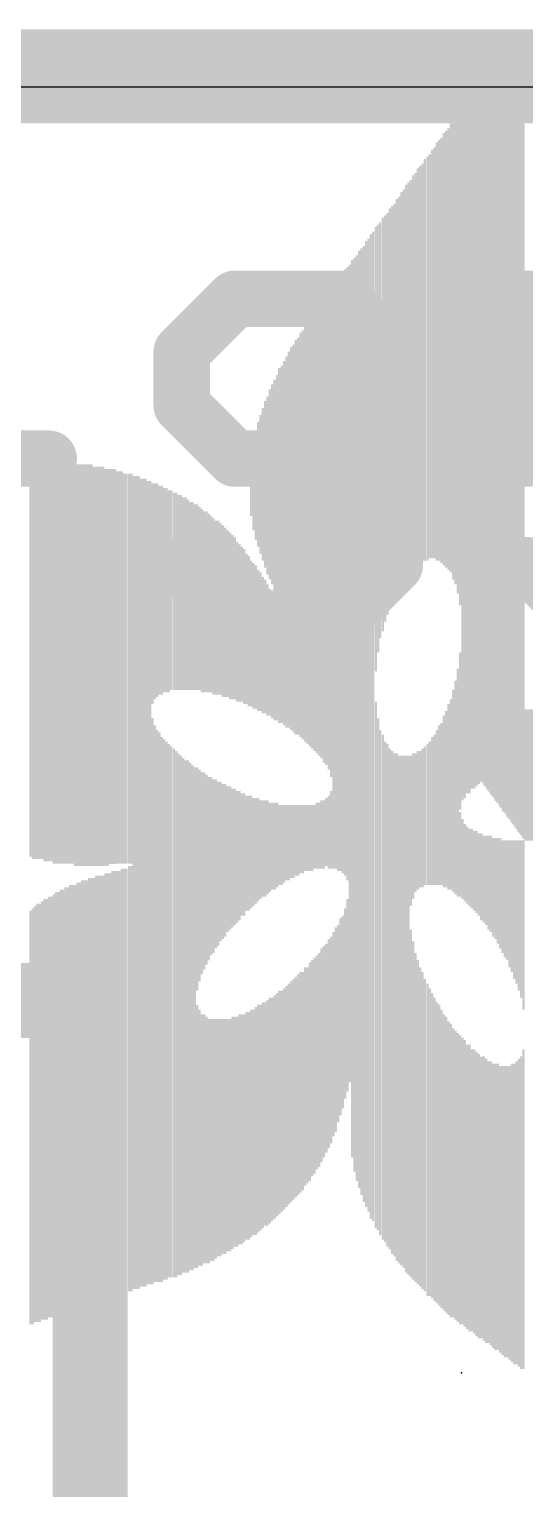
# Model space of a CAD drawing. Extents: x -0.4 to 20.3, y -0.1 to 16.7.
# Drawn here: x 16.329 to 17.669, y 12.722 to 16.667 of the extents above; entities that cross this region are included whole.
import ezdxf

# ---------------------------------------------------------------- set-up
doc = ezdxf.new("R2010")
doc.units = 0
for name, color, linetype in [('1', 12, 'CONTINUOUS'), ('16', 132, 'CONTINUOUS'), ('20', 53, 'CONTINUOUS'), ('21', 40, 'CONTINUOUS'), ('22', 6, 'CONTINUOUS'), ('23', 40, 'CONTINUOUS')]:
    doc.layers.add(name, color=color, linetype=linetype)

# ---------------------------------------------------------------- blocks, each defined once
blk = doc.blocks.new('RECT')
blk.add_solid([(-0.5, -0.5), (0.5, -0.5), (-0.5, 0.5), (0.5, 0.5)])

msp = doc.modelspace()

# ---------------------------------------------------------------- linework, layer by layer
at = {"layer": '1', "const_width": 0.254}
msp.add_lwpolyline([(0, 16.54), (20.214, 16.54)], dxfattribs=at)
at = {"layer": '16', "const_width": 0.254}
msp.add_lwpolyline([(0, 16.54), (20.214, 16.54)], dxfattribs=at)
at = {"layer": '20'}
msp.add_line((17.78, 16.51), (2.54, 16.51), dxfattribs=at)
at = {"layer": '21'}
for points, const_width in [([(16.8852, 15.9385), (16.7412, 15.7945)], 0.1524), ([(17.1733, 15.9385), (16.8852, 15.9385)], 0.1524), ([(17.3174, 15.7945), (17.1733, 15.9385)], 0.1524), ([(18.2529, 15.9385), (17.6767, 15.9385)], 0.1524), ([(17.6767, 15.9385), (17.6767, 15.5064)], 0.1524), ([(16.7412, 15.7945), (16.7412, 15.6504)], 0.1524), ([(17.3174, 15.2183), (17.3174, 15.7945)], 0.1524), ([(16.7412, 15.6504), (16.8852, 15.5064)], 0.1524), ([(17.6767, 15.5064), (17.9648, 15.6504)], 0.1524), ([(15.8056, 15.5064), (16.3819, 15.5064)], 0.1524), ([(16.8852, 15.5064), (17.3174, 15.5064)], 0.1524), ([(16.7412, 15.2183), (16.8852, 15.0742)], 0.1524), ([(17.1733, 15.0742), (17.3174, 15.2183)], 0.1524), ([(17.8207, 15.0742), (17.6767, 15.2183)], 0.1524), ([(16.8852, 15.0742), (17.1733, 15.0742)], 0.1524), ([(14.494, 14.042), (16.494, 14.042)], 0.2032), ([(16.494, 14.042), (16.494, 10.342)], 0.2032)]:
    msp.add_lwpolyline(points, dxfattribs=dict(at, const_width=const_width))
for points, const_width in [([(16.8852, 15.9766, 1), (16.8852, 15.9004)], 0.0762), ([(16.9122, 15.9116, 1), (16.8583, 15.9655)], 0.0762), ([(17.2003, 15.9655, 1), (17.1464, 15.9116)], 0.0762), ([(17.1733, 15.9004, 1), (17.1733, 15.9766)], 0.0762), ([(17.6767, 15.9766, 1), (17.6767, 15.9004)], 0.0762), ([(17.7148, 15.9385, 1), (17.6386, 15.9385)], 0.0762), ([(16.7142, 15.8214, 1), (16.7681, 15.7675)], 0.0762), ([(16.7793, 15.7945, 1), (16.7031, 15.7945)], 0.0762), ([(17.3555, 15.7945, 1), (17.2793, 15.7945)], 0.0762), ([(17.2904, 15.7675, 1), (17.3443, 15.8214)], 0.0762), ([(16.7681, 15.6774, 1), (16.7142, 15.6235)], 0.0762), ([(16.7031, 15.6504, 1), (16.7793, 15.6504)], 0.0762), ([(16.3819, 15.4683, 1), (16.3819, 15.5445)], 0.0762), ([(16.8852, 15.5445, 1), (16.8852, 15.4683)], 0.0762), ([(17.3174, 15.4683, 1), (17.3174, 15.5445)], 0.0762), ([(16.8583, 15.4794, 1), (16.9122, 15.5333)], 0.0762), ([(17.6596, 15.5404, 1), (17.6937, 15.4723)], 0.0762), ([(17.6386, 15.5064, 1), (17.7148, 15.5064)], 0.0762), ([(16.7681, 15.2452, 1), (16.7142, 15.1913)], 0.0762), ([(17.3443, 15.1913, 1), (17.2904, 15.2452)], 0.0762), ([(17.7036, 15.2452, 1), (17.6497, 15.1913)], 0.0762), ([(17.2793, 15.2183, 1), (17.3555, 15.2183)], 0.0762), ([(16.8852, 15.1123, 1), (16.8852, 15.0361)], 0.0762), ([(17.1733, 15.0361, 1), (17.1733, 15.1123)], 0.0762), ([(16.8583, 15.0473, 1), (16.9122, 15.1011)], 0.0762), ([(17.1464, 15.1011, 1), (17.2003, 15.0473)], 0.0762), ([(16.5448, 14.042, 1), (16.4432, 14.042)], 0.1016), ([(16.494, 13.9912, 1), (16.494, 14.0928)], 0.1016)]:
    msp.add_lwpolyline(points, format="xyb", dxfattribs=dict(at, const_width=const_width))
at = {"layer": '23'}
msp.add_point((17.498, 13.036), dxfattribs=at)

# ---------------------------------------------------------------- block references
at = {"layer": '21'}
for p, xscale, yscale in [((17.8752, 14.7924), 0.7124, 0.0038), ((17.8657, 14.8), 0.6858, 0.0038), ((17.8714, 14.7962), 0.6972, 0.0038), ((17.8619, 14.8038), 0.6705, 0.0038), ((17.8581, 14.8077), 0.6477, 0.0039), ((17.8524, 14.8115), 0.6287, 0.0038), ((17.8485, 14.8153), 0.6058, 0.0038), ((17.8409, 14.8191), 0.5754, 0.0038), ((17.8333, 14.8229), 0.5372, 0.0038), ((17.7457, 14.8267), 0.3009, 0.0038), ((17.9018, 14.7581), 0.8039, 0.0038), ((17.9057, 14.7543), 0.8115, 0.0038), ((17.8981, 14.7657), 0.7887, 0.0038), ((17.9, 14.7619), 0.7925, 0.0038), ((17.8885, 14.7772), 0.762, 0.0038), ((17.8923, 14.7734), 0.7696, 0.0038), ((17.8962, 14.7696), 0.7773, 0.0039), ((17.8866, 14.781), 0.7506, 0.0038), ((17.879, 14.7886), 0.7278, 0.0038), ((17.8828, 14.7848), 0.7354, 0.0038), ((17.9171, 14.7353), 0.842, 0.0038), ((17.9076, 14.7505), 0.8153, 0.0038), ((17.9114, 14.7467), 0.823, 0.0038), ((17.9133, 14.7429), 0.8268, 0.0038), ((17.9171, 14.7391), 0.8344, 0.0038), ((17.9209, 14.7315), 0.842, 0.0039), ((17.9228, 14.7276), 0.8458, 0.0038), ((17.9266, 14.7238), 0.8534, 0.0038), ((17.9286, 14.72), 0.8573, 0.0038), ((17.9305, 14.7162), 0.8611, 0.0038), ((17.9343, 14.7124), 0.8611, 0.0038), ((17.9362, 14.7086), 0.8649, 0.0038), ((17.9381, 14.7048), 0.8687, 0.0038), ((17.9438, 14.6972), 0.8725, 0.0038), ((17.9419, 14.701), 0.8687, 0.0038), ((17.9475, 14.6934), 0.8725, 0.0039), ((17.9495, 14.6895), 0.8763, 0.0038), ((17.9533, 14.6857), 0.8763, 0.0038), ((17.9572, 14.6819), 0.8763, 0.0038), ((17.9572, 14.6781), 0.8763, 0.0038), ((17.961, 14.6743), 0.8763, 0.0038), ((17.9648, 14.6705), 0.8763, 0.0038), ((17.9667, 14.6667), 0.8801, 0.0038), ((17.9686, 14.6629), 0.8763, 0.0038), ((17.9724, 14.6591), 0.8763, 0.0038), ((17.9743, 14.6553), 0.8801, 0.0039), ((17.978, 14.6514), 0.8801, 0.0038), ((17.98, 14.6476), 0.8763, 0.0038), ((17.9838, 14.6438), 0.8763, 0.0038), ((17.9856, 14.64), 0.8801, 0.0038), ((17.9876, 14.6362), 0.8763, 0.0038), ((17.9914, 14.6324), 0.8763, 0.0038), ((17.9953, 14.6286), 0.8763, 0.0038), ((17.9953, 14.6248), 0.8763, 0.0038), ((17.9991, 14.621), 0.8763, 0.0038), ((18.0029, 14.6172), 0.8763, 0.0039), ((18.0029, 14.6133), 0.8763, 0.0038), ((18.0067, 14.6095), 0.8763, 0.0038), ((18.1228, 14.6057), 1.1011, 0.0038), ((18.1228, 14.6019), 1.0935, 0.0038), ((18.1228, 14.5981), 1.0935, 0.0038), ((18.1228, 14.5943), 1.0859, 0.0038), ((18.1248, 14.5905), 1.0821, 0.0038), ((18.1248, 14.5867), 1.0745, 0.0038), ((18.1248, 14.5829), 1.0745, 0.0038), ((18.1247, 14.5791), 1.0668, 0.0039), ((18.1267, 14.5752), 1.0629, 0.0038), ((18.1286, 14.5714), 1.0591, 0.0038), ((18.1267, 14.5676), 1.0553, 0.0038), ((18.1286, 14.5638), 1.0515, 0.0038), ((18.1286, 14.56), 1.0439, 0.0038), ((18.1286, 14.5562), 1.0439, 0.0038), ((18.1304, 14.5524), 1.0401, 0.0038), ((18.1304, 14.5486), 1.0325, 0.0038), ((18.1324, 14.5448), 1.0287, 0.0038), ((18.1324, 14.541), 1.0287, 0.0039), ((18.1343, 14.5371), 1.0249, 0.0038), ((18.1343, 14.5333), 1.0173, 0.0038), ((18.1362, 14.5295), 1.0135, 0.0038), ((18.1362, 14.5257), 1.0135, 0.0038), ((18.1381, 14.5219), 1.0096, 0.0038), ((18.1381, 14.5181), 1.002, 0.0038), ((18.14, 14.5143), 0.9982, 0.0038), ((18.14, 14.5105), 0.9982, 0.0038), ((18.1419, 14.5067), 0.9944, 0.0038), ((18.1438, 14.5029), 0.9906, 0.0039), ((18.1419, 14.499), 0.9868, 0.0038), ((18.1438, 14.4952), 0.983, 0.0038), ((18.1457, 14.4914), 0.9792, 0.0038), ((18.1476, 14.4876), 0.9754, 0.0038), ((18.1476, 14.4838), 0.9754, 0.0038), ((18.1495, 14.48), 0.9716, 0.0038), ((18.1514, 14.4762), 0.9678, 0.0038)]:
    msp.add_blockref('RECT', p, dxfattribs=dict(at, xscale=xscale, yscale=yscale))
at = {"layer": '22', "rotation": 90}
for p, xscale, yscale in [((17.5641, 15.567), 1.8542, 0.0064), ((17.5705, 15.567), 1.8542, 0.0063), ((17.5768, 15.5702), 1.8478, 0.0064), ((17.5831, 15.5702), 1.8478, 0.0063), ((17.5895, 15.5734), 1.8415, 0.0064), ((17.5959, 15.5734), 1.8415, 0.0063), ((17.6022, 15.5766), 1.8351, 0.0064), ((17.6086, 15.5766), 1.8351, 0.0063), ((17.6149, 15.5797), 1.8288, 0.0064), ((17.6212, 15.5797), 1.8288, 0.0063), ((17.6276, 15.5829), 1.8224, 0.0064), ((17.634, 15.5829), 1.8224, 0.0063), ((17.5006, 15.5163), 1.8669, 0.0064), ((17.5069, 15.5226), 1.8669, 0.0063), ((17.5133, 15.5321), 1.8606, 0.0064), ((17.5197, 15.5353), 1.8669, 0.0063), ((17.526, 15.5448), 1.8606, 0.0064), ((17.5324, 15.5448), 1.8606, 0.0063), ((17.5387, 15.5512), 1.8605, 0.0064), ((17.545, 15.5543), 1.8542, 0.0063), ((17.5514, 15.5607), 1.8542, 0.0064), ((17.5578, 15.5607), 1.8542, 0.0063), ((17.6403, 15.5798), 1.8161, 0.0064), ((17.6467, 15.5798), 1.8161, 0.0063), ((17.653, 15.5829), 1.8098, 0.0064), ((17.6593, 15.5797), 1.8034, 0.0063), ((17.6657, 15.5829), 1.797, 0.0064), ((17.4688, 15.8052), 1.2129, 0.0063), ((17.4752, 15.7988), 1.2382, 0.0064), ((17.4816, 15.7957), 1.2573, 0.0063), ((17.4879, 15.7893), 1.2954, 0.0064), ((17.4943, 15.7766), 1.3335, 0.0063), ((17.4435, 15.7988), 1.1494, 0.0063), ((17.4498, 15.802), 1.1684, 0.0064), ((17.4562, 15.802), 1.1811, 0.0063), ((17.4625, 15.802), 1.1938, 0.0064), ((17.4181, 15.7893), 1.1049, 0.0063), ((17.4244, 15.7925), 1.1113, 0.0064), ((17.4307, 15.7957), 1.1303, 0.0063), ((17.4371, 15.7988), 1.1366, 0.0064), ((17.3863, 15.7607), 1.0732, 0.0064), ((17.3926, 15.7671), 1.0731, 0.0063), ((17.399, 15.7734), 1.0858, 0.0064), ((17.4054, 15.7766), 1.0922, 0.0063), ((17.4117, 15.7829), 1.0922, 0.0064), ((17.3545, 15.7258), 1.0541, 0.0063), ((17.3609, 15.7322), 1.0541, 0.0064), ((17.3673, 15.7416), 1.0605, 0.0063), ((17.3736, 15.748), 1.0604, 0.0064), ((17.38, 15.7544), 1.0731, 0.0063), ((17.3292, 15.6877), 1.0541, 0.0063), ((17.3355, 15.6972), 1.0604, 0.0064), ((17.3419, 15.7068), 1.0541, 0.0063), ((17.3482, 15.7163), 1.0605, 0.0064), ((17.3038, 15.6433), 1.0795, 0.0063), ((17.3101, 15.6559), 1.0668, 0.0064), ((17.3164, 15.6654), 1.0605, 0.0063), ((17.3228, 15.6782), 1.0605, 0.0064), ((17.272, 15.5607), 1.1557, 0.0064), ((17.2783, 15.5829), 1.124, 0.0063), ((17.2847, 15.5988), 1.1176, 0.0064), ((17.2911, 15.6147), 1.0985, 0.0063), ((17.2974, 15.6274), 1.0859, 0.0064), ((17.2466, 14.786), 2.6289, 0.0064), ((17.253, 14.7828), 2.6606, 0.0063), ((17.2593, 14.7828), 2.6734, 0.0064), ((17.2657, 15.5321), 1.2002, 0.0063), ((17.2149, 14.8051), 2.5019, 0.0063), ((17.2212, 14.8018), 2.5337, 0.0064), ((17.2276, 14.7955), 2.559, 0.0063), ((17.2339, 14.7892), 2.5845, 0.0064), ((17.2402, 14.7892), 2.6099, 0.0063), ((17.1831, 15.1988), 1.6383, 0.0064), ((17.1895, 15.1956), 1.6573, 0.0063), ((17.1958, 14.9257), 2.2098, 0.0064), ((17.2021, 14.8305), 2.4257, 0.0063), ((17.2085, 14.8146), 2.4701, 0.0064), ((17.1577, 15.1892), 1.5812, 0.0064), ((17.164, 15.1892), 1.5938, 0.0063), ((17.1704, 15.1956), 1.6065, 0.0064), ((17.1768, 15.1956), 1.6193, 0.0063), ((17.1323, 15.3099), 1.2637, 0.0064), ((17.1387, 15.3099), 1.2891, 0.0063), ((17.145, 15.3035), 1.3144, 0.0064), ((17.1514, 15.1829), 1.5685, 0.0063), ((17.1006, 15.3099), 1.1875, 0.0063), ((17.1069, 15.3099), 1.2001, 0.0064), ((17.1133, 15.3099), 1.2129, 0.0063), ((17.1196, 15.3131), 1.2319, 0.0064), ((17.1259, 15.3099), 1.2509, 0.0063), ((17.0752, 15.3035), 1.124, 0.0063), ((17.0815, 15.3035), 1.1366, 0.0064), ((17.0878, 15.3067), 1.1557, 0.0063), ((17.0942, 15.3067), 1.1684, 0.0064), ((17.0497, 15.294), 1.0668, 0.0063), ((17.0561, 15.2972), 1.0731, 0.0064), ((17.0625, 15.3003), 1.0922, 0.0063), ((17.0688, 15.3003), 1.1049, 0.0064), ((17.0244, 15.2813), 1.0033, 0.0063), ((17.0307, 15.2876), 1.016, 0.0064), ((17.0371, 15.2908), 1.035, 0.0063), ((17.0434, 15.2908), 1.0478, 0.0064), ((17.0053, 15.2718), 0.9589, 0.0064), ((17.0116, 15.2749), 0.9652, 0.0063), ((17.018, 15.2781), 0.9842, 0.0064), ((16.9863, 15.4369), 0.5397, 0.0063), ((16.9926, 15.2591), 0.9207, 0.0064), ((16.999, 15.2654), 0.9334, 0.0063), ((16.9672, 15.4369), 0.4509, 0.0064), ((16.9735, 15.4337), 0.4826, 0.0063), ((16.9799, 15.4369), 0.5143, 0.0064), ((16.9545, 15.4369), 0.3747, 0.0064), ((16.9609, 15.4369), 0.4127, 0.0063), ((16.9482, 15.4369), 0.3365, 0.0063), ((16.9354, 15.4305), 0.235, 0.0063), ((16.9418, 15.4337), 0.2921, 0.0064), ((16.3322, 14.967), 1.0731, 0.0064), ((16.3386, 14.9638), 1.0795, 0.0063), ((16.3449, 14.9638), 1.0795, 0.0064), ((16.3513, 14.9638), 1.0795, 0.0063), ((16.3576, 14.9638), 1.0795, 0.0064), ((16.3639, 14.9638), 1.0795, 0.0063), ((16.3703, 14.9606), 1.0858, 0.0064), ((16.3767, 14.9606), 1.0858, 0.0063), ((16.9291, 15.4305), 0.1588, 0.0064), ((16.383, 14.9575), 1.0795, 0.0064), ((16.3894, 14.9575), 1.0795, 0.0063), ((16.3957, 14.9543), 1.0859, 0.0064), ((16.402, 14.9543), 1.0859, 0.0063), ((16.4084, 14.9543), 1.0859, 0.0064), ((16.4148, 14.9543), 1.0859, 0.0063), ((16.4211, 14.9543), 1.0859, 0.0064), ((16.4275, 14.9543), 1.0859, 0.0063), ((16.4338, 14.9543), 1.0859, 0.0064), ((16.4401, 14.9543), 1.0859, 0.0063), ((16.4465, 14.9543), 1.0859, 0.0064), ((16.4529, 14.9479), 1.0858, 0.0063), ((16.4592, 14.9479), 1.0858, 0.0064), ((16.4656, 14.9479), 1.0858, 0.0063), ((16.4719, 14.9479), 1.0858, 0.0064), ((16.4782, 14.9479), 1.0858, 0.0063), ((16.4846, 14.9479), 1.0858, 0.0064), ((16.491, 14.9479), 1.0858, 0.0063), ((16.4973, 14.9479), 1.0858, 0.0064), ((16.5037, 14.9448), 1.0795, 0.0063), ((16.51, 14.9448), 1.0795, 0.0064), ((16.5163, 14.9448), 1.0795, 0.0063), ((16.5227, 14.9448), 1.0795, 0.0064), ((16.5291, 14.9448), 1.0795, 0.0063), ((16.5354, 14.9416), 1.0731, 0.0064), ((16.5418, 14.9416), 1.0731, 0.0063), ((16.5481, 14.9447), 1.0668, 0.0064), ((16.5544, 14.9447), 1.0668, 0.0063), ((16.5608, 14.9447), 1.0668, 0.0064), ((16.5672, 14.9416), 1.0605, 0.0063), ((16.5735, 14.9416), 1.0605, 0.0064), ((16.5799, 14.9416), 1.0605, 0.0063), ((16.5862, 14.9384), 1.0541, 0.0064), ((16.5925, 14.9384), 1.0541, 0.0063), ((16.5989, 14.9384), 1.0541, 0.0064), ((16.6053, 14.9384), 1.0541, 0.0063), ((16.6116, 14.3605), 2.1971, 0.0064), ((16.618, 14.3605), 2.1971, 0.0063), ((16.6243, 14.3605), 2.1971, 0.0064), ((16.6306, 14.3605), 2.1844, 0.0063), ((16.637, 14.3605), 2.1844, 0.0064), ((16.6434, 14.3605), 2.1844, 0.0063), ((16.6497, 14.3605), 2.1717, 0.0064), ((16.6561, 14.3605), 2.1717, 0.0063), ((16.6624, 15.1416), 0.5969, 0.0064), ((16.6687, 15.1479), 0.5842, 0.0063), ((16.6751, 15.1511), 0.5778, 0.0064), ((16.6815, 15.1511), 0.5652, 0.0063), ((16.6878, 15.1511), 0.5652, 0.0064), ((16.6942, 15.1511), 0.5524, 0.0063), ((16.7005, 15.1511), 0.5524, 0.0064), ((16.7068, 15.148), 0.5461, 0.0063), ((16.7132, 15.1511), 0.5398, 0.0064), ((16.7196, 15.1479), 0.5334, 0.0063), ((16.7259, 15.1479), 0.5334, 0.0064), ((16.7323, 15.1448), 0.5271, 0.0063), ((16.7386, 15.1448), 0.5271, 0.0064), ((16.7449, 15.1416), 0.5207, 0.0063), ((16.7513, 15.1416), 0.5207, 0.0064), ((16.7577, 15.1384), 0.5144, 0.0063), ((16.764, 15.1352), 0.508, 0.0064), ((16.7704, 15.1352), 0.508, 0.0063), ((16.7767, 15.1321), 0.5017, 0.0064), ((16.783, 15.1321), 0.5017, 0.0063), ((16.7894, 15.1288), 0.4953, 0.0064), ((16.7958, 15.1226), 0.4953, 0.0063), ((16.8021, 15.1194), 0.4889, 0.0064), ((16.8085, 15.1194), 0.4889, 0.0063), ((16.8148, 15.1162), 0.4826, 0.0064), ((16.8211, 15.113), 0.4762, 0.0063), ((16.8275, 15.1067), 0.4763, 0.0064), ((16.8339, 15.1035), 0.4699, 0.0063), ((16.8402, 15.1035), 0.4699, 0.0064), ((16.8466, 15.1003), 0.4636, 0.0063), ((16.8529, 15.094), 0.4635, 0.0064), ((16.8592, 15.0908), 0.4572, 0.0063), ((16.8656, 15.0876), 0.4508, 0.0064), ((16.872, 15.0813), 0.4509, 0.0063), ((16.8783, 15.0781), 0.4445, 0.0064), ((16.8847, 15.0749), 0.4382, 0.0063), ((16.891, 15.0654), 0.4318, 0.0064), ((16.8973, 15.0622), 0.4254, 0.0063), ((16.9037, 15.0591), 0.4191, 0.0064), ((16.9101, 15.0526), 0.4191, 0.0063), ((16.9164, 15.0463), 0.4064, 0.0064), ((16.9228, 15.04), 0.4064, 0.0063), ((16.9291, 15.0337), 0.3937, 0.0064), ((16.9354, 15.0273), 0.3937, 0.0063), ((16.9418, 15.0241), 0.3874, 0.0064), ((16.9482, 15.0146), 0.381, 0.0063), ((16.9545, 15.0114), 0.3746, 0.0064), ((16.9609, 15.0019), 0.3683, 0.0063), ((16.9672, 14.9987), 0.362, 0.0064), ((16.9735, 14.9892), 0.3556, 0.0063), ((16.9799, 14.9829), 0.3429, 0.0064), ((16.9863, 14.9765), 0.3429, 0.0063), ((17.4943, 14.7701), 0.4254, 0.0063), ((17.4879, 14.6304), 0.616, 0.0064), ((17.4752, 14.6082), 0.5461, 0.0064), ((17.4816, 14.6177), 0.5778, 0.0063), ((17.2657, 14.1383), 1.4224, 0.0063), ((17.4625, 14.5923), 0.5016, 0.0064), ((17.4688, 14.5987), 0.5143, 0.0063), ((16.6624, 14.0399), 1.5303, 0.0064), ((17.272, 14.1128), 1.3843, 0.0064), ((17.4498, 14.5796), 0.4636, 0.0064), ((17.4562, 14.586), 0.4763, 0.0063), ((16.6687, 14.0335), 1.505, 0.0063), ((16.6751, 14.0272), 1.4923, 0.0064), ((16.6815, 14.024), 1.4859, 0.0063), ((16.6878, 14.0176), 1.4732, 0.0064), ((17.2783, 14.0907), 1.3653, 0.0063), ((17.2847, 14.078), 1.3653, 0.0064), ((17.4181, 14.5542), 0.4, 0.0063), ((17.4244, 14.5574), 0.4064, 0.0064), ((17.4307, 14.5638), 0.4191, 0.0063), ((17.4371, 14.5701), 0.4318, 0.0064), ((17.4435, 14.5732), 0.4381, 0.0063), ((16.6942, 14.0177), 1.4605, 0.0063), ((16.7005, 14.0145), 1.4541, 0.0064), ((16.7068, 14.0145), 1.4415, 0.0063), ((16.7132, 14.0113), 1.4351, 0.0064), ((16.7196, 14.0081), 1.4288, 0.0063), ((16.7259, 14.0049), 1.4224, 0.0064), ((17.2911, 14.0653), 1.3525, 0.0063), ((17.2974, 14.0558), 1.3589, 0.0064), ((17.3038, 14.0462), 1.3526, 0.0063), ((17.3101, 14.0366), 1.3589, 0.0064), ((17.38, 14.5288), 0.3746, 0.0063), ((17.3863, 14.532), 0.3683, 0.0064), ((17.3926, 14.5352), 0.3747, 0.0063), ((17.399, 14.5415), 0.3746, 0.0064), ((17.4054, 14.5447), 0.381, 0.0063), ((17.4117, 14.5479), 0.3873, 0.0064), ((16.7323, 14.005), 1.4097, 0.0063), ((16.7386, 14.0018), 1.4033, 0.0064), ((16.7449, 14.0018), 1.3907, 0.0063), ((16.7513, 13.9985), 1.3843, 0.0064), ((16.7577, 13.9985), 1.3843, 0.0063), ((16.764, 13.9986), 1.3716, 0.0064), ((16.7704, 13.9954), 1.3652, 0.0063), ((17.3164, 14.0304), 1.3589, 0.0063), ((17.3228, 14.024), 1.3716, 0.0064), ((17.3292, 14.0176), 1.3716, 0.0063), ((17.3355, 14.0145), 1.3779, 0.0064), ((17.3419, 14.0113), 1.3843, 0.0063), ((17.3482, 14.0049), 1.397, 0.0064), ((17.3545, 14.0018), 1.4033, 0.0063), ((17.3609, 14.5002), 0.4064, 0.0064), ((17.3673, 14.513), 0.3937, 0.0063), ((17.3736, 14.5225), 0.3747, 0.0064), ((16.7767, 13.9954), 1.3526, 0.0064), ((16.783, 14.3701), 0.6033, 0.0063), ((16.7894, 14.3796), 0.5715, 0.0064), ((16.7958, 14.386), 0.5461, 0.0063), ((16.8021, 14.3923), 0.5334, 0.0064), ((16.8085, 14.3955), 0.5143, 0.0063), ((16.8148, 14.3986), 0.4953, 0.0064), ((16.8211, 14.405), 0.4826, 0.0063), ((16.8275, 14.405), 0.4699, 0.0064), ((16.8339, 14.4113), 0.4572, 0.0063), ((16.8402, 14.4114), 0.4445, 0.0064), ((16.8466, 14.4177), 0.4318, 0.0063), ((16.8529, 14.4177), 0.4191, 0.0064), ((16.8592, 14.4209), 0.4127, 0.0063), ((16.8656, 14.4241), 0.3937, 0.0064), ((16.872, 14.4272), 0.3874, 0.0063), ((16.8783, 14.4272), 0.3746, 0.0064), ((16.8847, 14.4304), 0.3683, 0.0063), ((16.891, 14.4304), 0.3556, 0.0064), ((16.8973, 14.4336), 0.3493, 0.0063), ((16.9037, 14.4367), 0.3302, 0.0064), ((16.9101, 14.4367), 0.3302, 0.0063), ((17.145, 14.5034), 0.2096, 0.0064), ((16.9164, 14.4399), 0.3112, 0.0064), ((16.9228, 14.4399), 0.3112, 0.0063), ((16.9291, 14.4431), 0.3048, 0.0064), ((16.9354, 14.4431), 0.2921, 0.0063), ((16.9418, 14.4463), 0.2857, 0.0064), ((16.9482, 14.4494), 0.2794, 0.0063), ((16.9545, 14.4495), 0.2667, 0.0064), ((16.9609, 14.4526), 0.2604, 0.0063), ((16.9672, 14.4526), 0.2604, 0.0064), ((16.9735, 14.4558), 0.254, 0.0063), ((16.9799, 14.4558), 0.2413, 0.0064), ((16.9863, 14.459), 0.2349, 0.0063), ((16.9926, 14.459), 0.2349, 0.0064), ((16.999, 14.4621), 0.2286, 0.0063), ((17.0053, 14.4622), 0.2159, 0.0064), ((17.0116, 14.4622), 0.2159, 0.0063), ((17.018, 14.4653), 0.2096, 0.0064), ((17.0244, 14.4685), 0.2032, 0.0063), ((17.0307, 14.4685), 0.2032, 0.0064), ((17.0371, 14.4717), 0.1969, 0.0063), ((17.0434, 14.4717), 0.1969, 0.0064), ((17.0497, 14.4748), 0.1905, 0.0063), ((17.0561, 14.4748), 0.1905, 0.0064), ((17.0625, 14.478), 0.1842, 0.0063), ((17.0688, 14.478), 0.1842, 0.0064), ((17.0752, 14.4812), 0.1778, 0.0063), ((17.0815, 14.4812), 0.1778, 0.0064), ((17.0878, 14.4812), 0.1778, 0.0063), ((17.0942, 14.4812), 0.1778, 0.0064), ((17.1006, 14.4844), 0.1715, 0.0063), ((17.1069, 14.4875), 0.1778, 0.0064), ((17.1133, 14.4875), 0.1778, 0.0063), ((17.1196, 14.4907), 0.1842, 0.0064), ((17.1259, 14.4907), 0.1842, 0.0063), ((17.1323, 14.4971), 0.1841, 0.0064), ((17.1387, 14.4971), 0.1969, 0.0063), ((17.4943, 14.4367), 0.2286, 0.0063), ((17.5006, 14.4241), 0.2159, 0.0064), ((17.5069, 14.4145), 0.2096, 0.0063), ((17.5133, 14.4082), 0.2095, 0.0064), ((17.5197, 14.4018), 0.2096, 0.0063), ((17.526, 14.3986), 0.2159, 0.0064), ((17.5324, 14.3923), 0.2159, 0.0063), ((17.5387, 14.3891), 0.2222, 0.0064), ((17.545, 14.3828), 0.2223, 0.0063), ((17.5514, 14.3764), 0.235, 0.0064), ((17.5578, 14.3701), 0.2349, 0.0063), ((17.5641, 14.3669), 0.2413, 0.0064), ((17.5705, 14.3605), 0.254, 0.0063), ((17.5768, 14.3574), 0.2603, 0.0064), ((17.5831, 14.3479), 0.2667, 0.0063), ((17.5895, 14.3447), 0.2731, 0.0064), ((17.5959, 14.3383), 0.2858, 0.0063), ((17.6022, 14.332), 0.2985, 0.0064), ((17.6086, 14.3224), 0.3048, 0.0063), ((17.6149, 14.3161), 0.3175, 0.0064), ((17.6212, 14.3129), 0.3238, 0.0063), ((17.6276, 14.3034), 0.3429, 0.0064), ((17.634, 14.297), 0.3556, 0.0063), ((17.6403, 14.2875), 0.3746, 0.0064), ((17.6467, 14.2812), 0.3873, 0.0063), ((17.653, 14.2716), 0.4064, 0.0064), ((17.6593, 14.2621), 0.4254, 0.0063), ((17.6657, 14.2462), 0.4572, 0.0064), ((16.5799, 13.8239), 1.1493, 0.0063), ((16.5862, 13.8239), 1.1493, 0.0064), ((16.5925, 13.8271), 1.143, 0.0063), ((16.5989, 13.8303), 1.1494, 0.0064), ((16.6053, 13.8303), 1.1494, 0.0063), ((16.4592, 13.7858), 1.1493, 0.0064), ((16.4656, 13.7858), 1.1493, 0.0063), ((16.4719, 13.7891), 1.1557, 0.0064), ((16.4782, 13.7922), 1.1494, 0.0063), ((16.4846, 13.7922), 1.1494, 0.0064), ((16.491, 13.7954), 1.1557, 0.0063), ((16.4973, 13.7986), 1.1493, 0.0064), ((16.5037, 13.7986), 1.1493, 0.0063), ((16.51, 13.8018), 1.1557, 0.0064), ((16.5163, 13.8049), 1.1494, 0.0063), ((16.5227, 13.8049), 1.1494, 0.0064), ((16.5291, 13.8049), 1.1494, 0.0063), ((16.5354, 13.8113), 1.1493, 0.0064), ((16.5418, 13.8113), 1.1493, 0.0063), ((16.5481, 13.8113), 1.1493, 0.0064), ((16.5544, 13.8176), 1.1494, 0.0063), ((16.5608, 13.8176), 1.1494, 0.0064), ((16.5672, 13.8176), 1.1494, 0.0063), ((16.5735, 13.8208), 1.143, 0.0064), ((16.383, 13.7541), 1.1366, 0.0064), ((16.3894, 13.7541), 1.1366, 0.0063), ((16.3957, 13.7573), 1.143, 0.0064), ((16.402, 13.7636), 1.143, 0.0063), ((16.4084, 13.7636), 1.143, 0.0064), ((16.4148, 13.7668), 1.1494, 0.0063), ((16.4211, 13.77), 1.143, 0.0064), ((16.4275, 13.7732), 1.1493, 0.0063), ((16.4338, 13.7732), 1.1493, 0.0064), ((16.4401, 13.7795), 1.1494, 0.0063), ((16.4465, 13.7795), 1.1494, 0.0064), ((16.4529, 13.7795), 1.1494, 0.0063), ((16.3322, 13.7255), 1.1176, 0.0064), ((16.3386, 13.7287), 1.124, 0.0063), ((16.3449, 13.7351), 1.1239, 0.0064), ((16.3513, 13.7383), 1.1303, 0.0063), ((16.3576, 13.7383), 1.1303, 0.0064), ((16.3639, 13.7446), 1.1303, 0.0063), ((16.3703, 13.7477), 1.1367, 0.0064), ((16.3767, 13.7477), 1.1367, 0.0063), ((17.1831, 14.0335), 0.5144, 0.0064), ((17.1895, 14.0558), 0.5207, 0.0063), ((17.164, 13.9795), 0.5334, 0.0063), ((17.1704, 13.9986), 0.5334, 0.0064), ((17.1768, 14.0113), 0.5207, 0.0063), ((17.1387, 13.9256), 0.5651, 0.0063), ((17.145, 13.9351), 0.5588, 0.0064), ((17.1514, 13.951), 0.5525, 0.0063), ((17.1577, 13.9637), 0.5525, 0.0064), ((17.3609, 13.7636), 0.9398, 0.0064), ((17.3673, 13.7446), 0.9144, 0.0063), ((17.1069, 13.8748), 0.5779, 0.0064), ((17.1133, 13.8811), 0.5778, 0.0063), ((17.1196, 13.8938), 0.5778, 0.0064), ((17.1259, 13.9034), 0.5715, 0.0063), ((17.1323, 13.9129), 0.5651, 0.0064), ((17.3736, 13.7255), 0.889, 0.0064), ((17.0752, 13.8367), 0.5905, 0.0063), ((17.0815, 13.8398), 0.5842, 0.0064), ((17.0878, 13.8494), 0.5905, 0.0063), ((17.0942, 13.8589), 0.5842, 0.0064), ((17.1006, 13.8652), 0.5842, 0.0063), ((17.38, 13.7129), 0.8763, 0.0063), ((17.3863, 13.7001), 0.8636, 0.0064), ((17.0307, 13.7891), 0.5969, 0.0064), ((17.0371, 13.7954), 0.5969, 0.0063), ((17.0434, 13.8018), 0.5969, 0.0064), ((17.0497, 13.8081), 0.5969, 0.0063), ((17.0561, 13.8145), 0.5969, 0.0064), ((17.0625, 13.8208), 0.5969, 0.0063), ((17.0688, 13.8239), 0.5905, 0.0064), ((17.3926, 13.6906), 0.8572, 0.0063), ((17.399, 13.6779), 0.8446, 0.0064), ((17.4054, 13.6652), 0.8446, 0.0063), ((16.9799, 13.7446), 0.6096, 0.0064), ((16.9863, 13.7477), 0.6033, 0.0063), ((16.9926, 13.7541), 0.6032, 0.0064), ((16.999, 13.7605), 0.6033, 0.0063), ((17.0053, 13.7668), 0.6032, 0.0064), ((17.0116, 13.77), 0.5969, 0.0063), ((17.018, 13.7764), 0.5969, 0.0064), ((17.0244, 13.7827), 0.5969, 0.0063), ((17.4117, 13.6589), 0.8319, 0.0064), ((17.4181, 13.6494), 0.8255, 0.0063), ((17.4244, 13.6398), 0.8192, 0.0064), ((16.783, 13.6747), 0.7112, 0.0063), ((16.7894, 13.6715), 0.6921, 0.0064), ((16.7958, 13.6652), 0.6794, 0.0063), ((16.8021, 13.6684), 0.6731, 0.0064), ((16.8973, 13.6938), 0.6223, 0.0063), ((16.9037, 13.6938), 0.6223, 0.0064), ((16.9101, 13.697), 0.6159, 0.0063), ((16.9164, 13.7033), 0.616, 0.0064), ((16.9228, 13.7033), 0.616, 0.0063), ((16.9291, 13.7096), 0.6159, 0.0064), ((16.9354, 13.7128), 0.6096, 0.0063), ((16.9418, 13.716), 0.616, 0.0064), ((16.9482, 13.7224), 0.6159, 0.0063), ((16.9545, 13.7255), 0.6096, 0.0064), ((16.9609, 13.7319), 0.6096, 0.0063), ((16.9672, 13.7351), 0.6033, 0.0064), ((16.9735, 13.7382), 0.6096, 0.0063), ((17.4307, 13.6303), 0.8128, 0.0063), ((17.4371, 13.6239), 0.8128, 0.0064), ((17.4435, 13.6144), 0.8064, 0.0063), ((17.4498, 13.6049), 0.8001, 0.0064), ((16.8085, 13.6652), 0.6668, 0.0063), ((16.8148, 13.662), 0.6604, 0.0064), ((16.8211, 13.6652), 0.654, 0.0063), ((16.8275, 13.6652), 0.654, 0.0064), ((16.8339, 13.6684), 0.6477, 0.0063), ((16.8402, 13.6715), 0.6413, 0.0064), ((16.8466, 13.6715), 0.6413, 0.0063), ((16.8529, 13.6747), 0.635, 0.0064), ((16.8592, 13.6747), 0.635, 0.0063), ((16.8656, 13.6779), 0.6286, 0.0064), ((16.872, 13.6779), 0.6286, 0.0063), ((16.8783, 13.6843), 0.6287, 0.0064), ((16.8847, 13.6875), 0.6223, 0.0063), ((16.891, 13.6875), 0.6223, 0.0064), ((17.4562, 13.5986), 0.8001, 0.0063), ((17.4625, 13.589), 0.7938, 0.0064), ((17.4688, 13.5827), 0.7937, 0.0063), ((17.4752, 13.5763), 0.781, 0.0064), ((17.4816, 13.57), 0.7811, 0.0063), ((17.4879, 13.5636), 0.781, 0.0064), ((17.4943, 13.5572), 0.7811, 0.0063), ((17.5006, 13.5541), 0.7747, 0.0064), ((17.5069, 13.5478), 0.7747, 0.0063), ((17.5133, 13.5382), 0.7684, 0.0064), ((17.5197, 13.5351), 0.7747, 0.0063), ((17.526, 13.5287), 0.762, 0.0064), ((17.5324, 13.5255), 0.7684, 0.0063), ((17.5387, 13.5191), 0.7683, 0.0064), ((17.545, 13.5128), 0.7684, 0.0063), ((17.5514, 13.5096), 0.762, 0.0064), ((17.5578, 13.5065), 0.7683, 0.0063), ((17.6593, 13.4684), 0.8445, 0.0063), ((17.6657, 13.4779), 0.8636, 0.0064), ((17.5641, 13.5001), 0.7684, 0.0064), ((17.5705, 13.4969), 0.762, 0.0063), ((17.5768, 13.4938), 0.7683, 0.0064), ((17.5831, 13.4874), 0.7684, 0.0063), ((17.5895, 13.4843), 0.7747, 0.0064), ((17.5959, 13.4843), 0.7747, 0.0063), ((17.6022, 13.4779), 0.7747, 0.0064), ((17.6086, 13.4747), 0.781, 0.0063), ((17.6149, 13.4715), 0.7874, 0.0064), ((17.6212, 13.4715), 0.7874, 0.0063), ((17.6276, 13.4684), 0.7937, 0.0064), ((17.634, 13.4684), 0.8065, 0.0063), ((17.6403, 13.4652), 0.8128, 0.0064), ((17.6467, 13.4684), 0.8191, 0.0063), ((17.653, 13.4684), 0.8319, 0.0064)]:
    msp.add_blockref('RECT', p, dxfattribs=dict(at, xscale=xscale, yscale=yscale))

doc.saveas('drawing.dxf')
